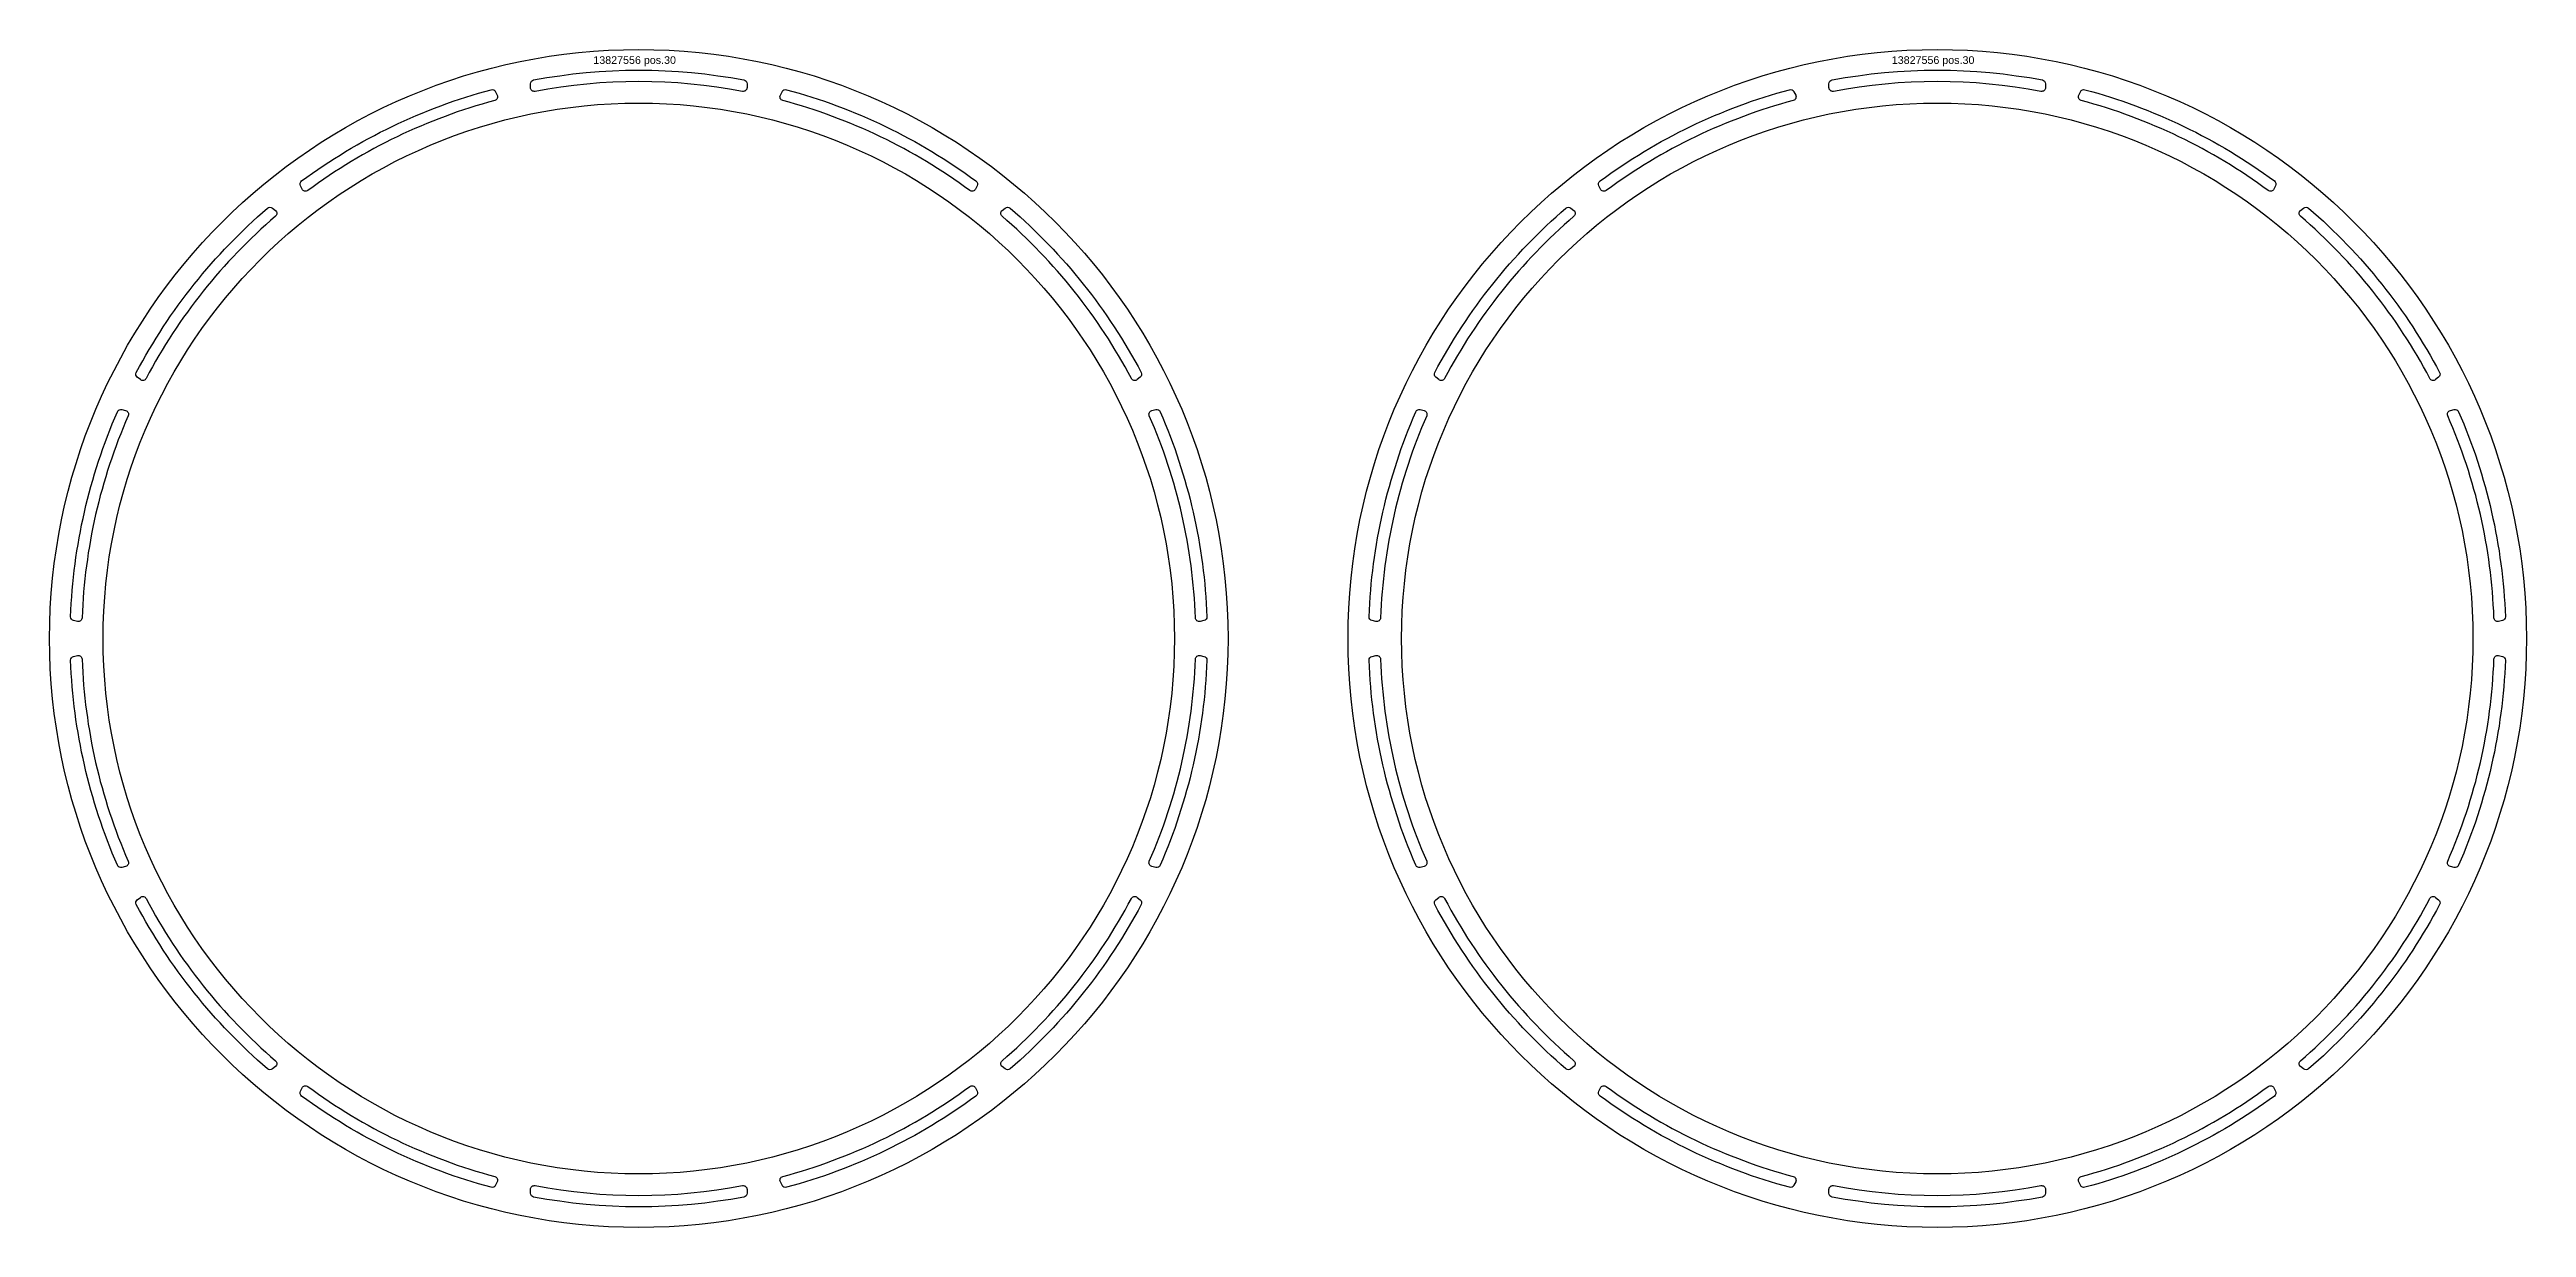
# Model space of a CAD drawing. Header units: millimetres. Extents: x 1449 to 4716, y 533 to 3872.
# Drawn here: x 1479 to 4716, y 533 to 2073 of the extents above; entities that cross this region are included whole.
import ezdxf

# ---------------------------------------------------------------- set-up
doc = ezdxf.new("R2010")
doc.units = ezdxf.units.MM
doc.layers.add('13827556', color=7, linetype='Continuous')
doc.layers.add('Texto', color=3, linetype='Continuous')
doc.styles.get("Standard").update_dxf_attribs({"font": 'arial.ttf'})

msp = doc.modelspace()

# ---------------------------------------------------------------- linework, layer by layer
at = {"layer": '13827556'}
for points in [[(2111.4, 2033.1, -0.093284), (2386.2, 2033.1, -0.360718), (2390.3, 2028.2), (2390.3, 2023.1, -0.470204), (2384.3, 2018.2, 0.093932), (2113.2, 2018.2, -0.470204), (2107.3, 2023.1), (2107.3, 2028.2, -0.360718)], [(3808.1, 2033.1, -0.093284), (4083, 2033.1, -0.360718), (4087.1, 2028.2), (4087.1, 2023.1, -0.470204), (4081.1, 2018.2, 0.093932), (3810, 2018.2, -0.470204), (3804.1, 2023.1), (3804.1, 2028.2, -0.360718)], [(1806.6, 1894.9, -0.360718), (1808.2, 1901.1, -0.093284), (2055.8, 2020.4, -0.360718), (2061.6, 2017.7), (2063.8, 2013.2, -0.470204), (2060.6, 2006.2, 0.093932), (1816.3, 1888.5, -0.470204), (1808.8, 1890.4)], [(2436, 2017.7, -0.360718), (2441.8, 2020.4, -0.093284), (2689.4, 1901.1, -0.360718), (2690.9, 1894.9), (2688.7, 1890.4, -0.470204), (2681.3, 1888.5, 0.093932), (2437, 2006.2, -0.470204), (2433.8, 2013.2)], [(3503.4, 1894.9, -0.360718), (3504.9, 1901.1, -0.093284), (3752.6, 2020.4, -0.360718), (3758.4, 2017.7), (3760.6, 2013.2, -0.470204), (3757.4, 2006.2, 0.093932), (3513.1, 1888.5, -0.470204), (3505.6, 1890.4)], [(4132.8, 2017.7, -0.360718), (4138.6, 2020.4, -0.093284), (4386.2, 1901.1, -0.360718), (4387.7, 1894.9), (4385.5, 1890.4, -0.470204), (4378.1, 1888.5, 0.093932), (4133.8, 2006.2, -0.470204), (4130.6, 2013.2)], [(1593.5, 1644.5, -0.360718), (1592.2, 1650.7, -0.093284), (1763.6, 1865.6, -0.360718), (1770, 1865.7), (1773.9, 1862.6, -0.470204), (1774.1, 1854.9, 0.093932), (1605, 1642.9, -0.470204), (1597.5, 1641.3)], [(2727.6, 1865.7, -0.360718), (2734, 1865.6, -0.093284), (2905.3, 1650.7, -0.360718), (2904, 1644.5), (2900.1, 1641.3, -0.470204), (2892.5, 1642.9, 0.093932), (2723.5, 1854.9, -0.470204), (2723.6, 1862.6)], [(3290.3, 1644.5, -0.360718), (3289, 1650.7, -0.093284), (3460.4, 1865.6, -0.360718), (3466.8, 1865.7), (3470.7, 1862.6, -0.470204), (3470.9, 1854.9, 0.093932), (3301.8, 1642.9, -0.470204), (3294.3, 1641.3)], [(4424.4, 1865.7, -0.360718), (4430.8, 1865.6, -0.093284), (4602.1, 1650.7, -0.360718), (4600.8, 1644.5), (4596.8, 1641.3, -0.470204), (4589.3, 1642.9, 0.093932), (4420.3, 1854.9, -0.470204), (4420.4, 1862.6)], [(1510.2, 1326.3, -0.360718), (1506.3, 1331.4, -0.093284), (1567.5, 1599.4, -0.360718), (1573.2, 1602.2), (1578.1, 1601.1, -0.470204), (1581.6, 1594.2, 0.093932), (1521.3, 1329.9, -0.470204), (1515.2, 1325.2)], [(2924.4, 1602.2, -0.360718), (2930.1, 1599.4, -0.093284), (2991.2, 1331.4, -0.360718), (2987.3, 1326.3), (2982.4, 1325.2, -0.470204), (2976.3, 1329.9, 0.093932), (2915.9, 1594.2, -0.470204), (2919.4, 1601.1)], [(3207, 1326.3, -0.360718), (3203.1, 1331.4, -0.093284), (3264.3, 1599.4, -0.360718), (3270, 1602.2), (3274.9, 1601.1, -0.470204), (3278.4, 1594.2, 0.093932), (3218.1, 1329.9, -0.470204), (3212, 1325.2)], [(4621.2, 1602.2, -0.360718), (4626.9, 1599.4, -0.093284), (4688, 1331.4, -0.360718), (4684.1, 1326.3), (4679.2, 1325.2, -0.470204), (4673.1, 1329.9, 0.093932), (4612.7, 1594.2, -0.470204), (4616.2, 1601.1)], [(1573.2, 1003.6, -0.360718), (1567.5, 1006.4, -0.093284), (1506.3, 1274.4, -0.360718), (1510.2, 1279.5), (1515.2, 1280.6, -0.470204), (1521.3, 1275.9, 0.093932), (1581.6, 1011.6, -0.470204), (1578.1, 1004.7)], [(2987.3, 1279.5, -0.360718), (2991.2, 1274.4, -0.093284), (2930.1, 1006.4, -0.360718), (2924.4, 1003.6), (2919.4, 1004.7, -0.470204), (2915.9, 1011.6, 0.093932), (2976.3, 1275.9, -0.470204), (2982.4, 1280.6)], [(3270, 1003.6, -0.360718), (3264.3, 1006.4, -0.093284), (3203.1, 1274.4, -0.360718), (3207, 1279.5), (3212, 1280.6, -0.470204), (3218.1, 1275.9, 0.093932), (3278.4, 1011.6, -0.470204), (3274.9, 1004.7)], [(4684.1, 1279.5, -0.360718), (4688, 1274.4, -0.093284), (4626.9, 1006.4, -0.360718), (4621.2, 1003.6), (4616.2, 1004.7, -0.470204), (4612.7, 1011.6, 0.093932), (4673.1, 1275.9, -0.470204), (4679.2, 1280.6)], [(1770, 740.1, -0.360718), (1763.6, 740.2, -0.093284), (1592.2, 955.1, -0.360718), (1593.5, 961.3), (1597.5, 964.5, -0.470204), (1605, 962.9, 0.093932), (1774.1, 750.9, -0.470204), (1773.9, 743.2)], [(2904, 961.3, -0.360718), (2905.3, 955.1, -0.093284), (2734, 740.2, -0.360718), (2727.6, 740.1), (2723.6, 743.2, -0.470204), (2723.5, 750.9, 0.093932), (2892.5, 962.9, -0.470204), (2900.1, 964.5)], [(3466.8, 740.1, -0.360718), (3460.4, 740.2, -0.093284), (3289, 955.1, -0.360718), (3290.3, 961.3), (3294.3, 964.5, -0.470204), (3301.8, 962.9, 0.093932), (3470.9, 750.9, -0.470204), (3470.7, 743.2)], [(4600.8, 961.3, -0.360718), (4602.1, 955.1, -0.093284), (4430.8, 740.2, -0.360718), (4424.4, 740.1), (4420.4, 743.2, -0.470204), (4420.3, 750.9, 0.093932), (4589.3, 962.9, -0.470204), (4596.8, 964.5)], [(2061.6, 588.1, -0.360718), (2055.8, 585.4, -0.093284), (1808.2, 704.7, -0.360718), (1806.6, 710.9), (1808.8, 715.4, -0.470204), (1816.3, 717.3, 0.093932), (2060.6, 599.6, -0.470204), (2063.8, 592.6)], [(2690.9, 710.9, -0.360718), (2689.4, 704.7, -0.093284), (2441.8, 585.4, -0.360718), (2436, 588.1), (2433.8, 592.6, -0.470204), (2437, 599.6, 0.093932), (2681.3, 717.3, -0.470204), (2688.7, 715.4)], [(3758.4, 588.1, -0.360718), (3752.6, 585.4, -0.093284), (3504.9, 704.7, -0.360718), (3503.4, 710.9), (3505.6, 715.4, -0.470204), (3513.1, 717.3, 0.093932), (3757.4, 599.6, -0.470204), (3760.6, 592.6)], [(4387.7, 710.9, -0.360718), (4386.2, 704.7, -0.093284), (4138.6, 585.4, -0.360718), (4132.8, 588.1), (4130.6, 592.6, -0.470204), (4133.8, 599.6, 0.093932), (4378.1, 717.3, -0.470204), (4385.5, 715.4)], [(2390.3, 577.6, -0.360718), (2386.2, 572.7, -0.093284), (2111.4, 572.7, -0.360718), (2107.3, 577.6), (2107.3, 582.7, -0.470204), (2113.2, 587.6, 0.093932), (2384.3, 587.6, -0.470204), (2390.3, 582.7)], [(4087.1, 577.6, -0.360718), (4083, 572.7, -0.093284), (3808.1, 572.7, -0.360718), (3804.1, 577.6), (3804.1, 582.7, -0.470204), (3810, 587.6, 0.093932), (4081.1, 587.6, -0.470204), (4087.1, 582.7)]]:
    msp.add_lwpolyline(points, format="xyb", close=True, dxfattribs=at)
for centre, radius in [((2248.8, 1302.9), 770), ((3945.6, 1302.9), 770), ((2248.8, 1302.9), 700), ((3945.6, 1302.9), 700)]:
    msp.add_circle(centre, radius, dxfattribs=at)

# ---------------------------------------------------------------- texts
at = {"layer": 'Texto', "char_height": 10, "attachment_point": 1}
for insert in [(2189.4, 2064.1), (3886.2, 2064.1)]:
    msp.add_mtext_dynamic_manual_height_columns('13827556 pos.30', width=224.61, gutter_width=12.5, heights=[0], dxfattribs=dict(at, insert=insert))

doc.saveas('drawing.dxf')
